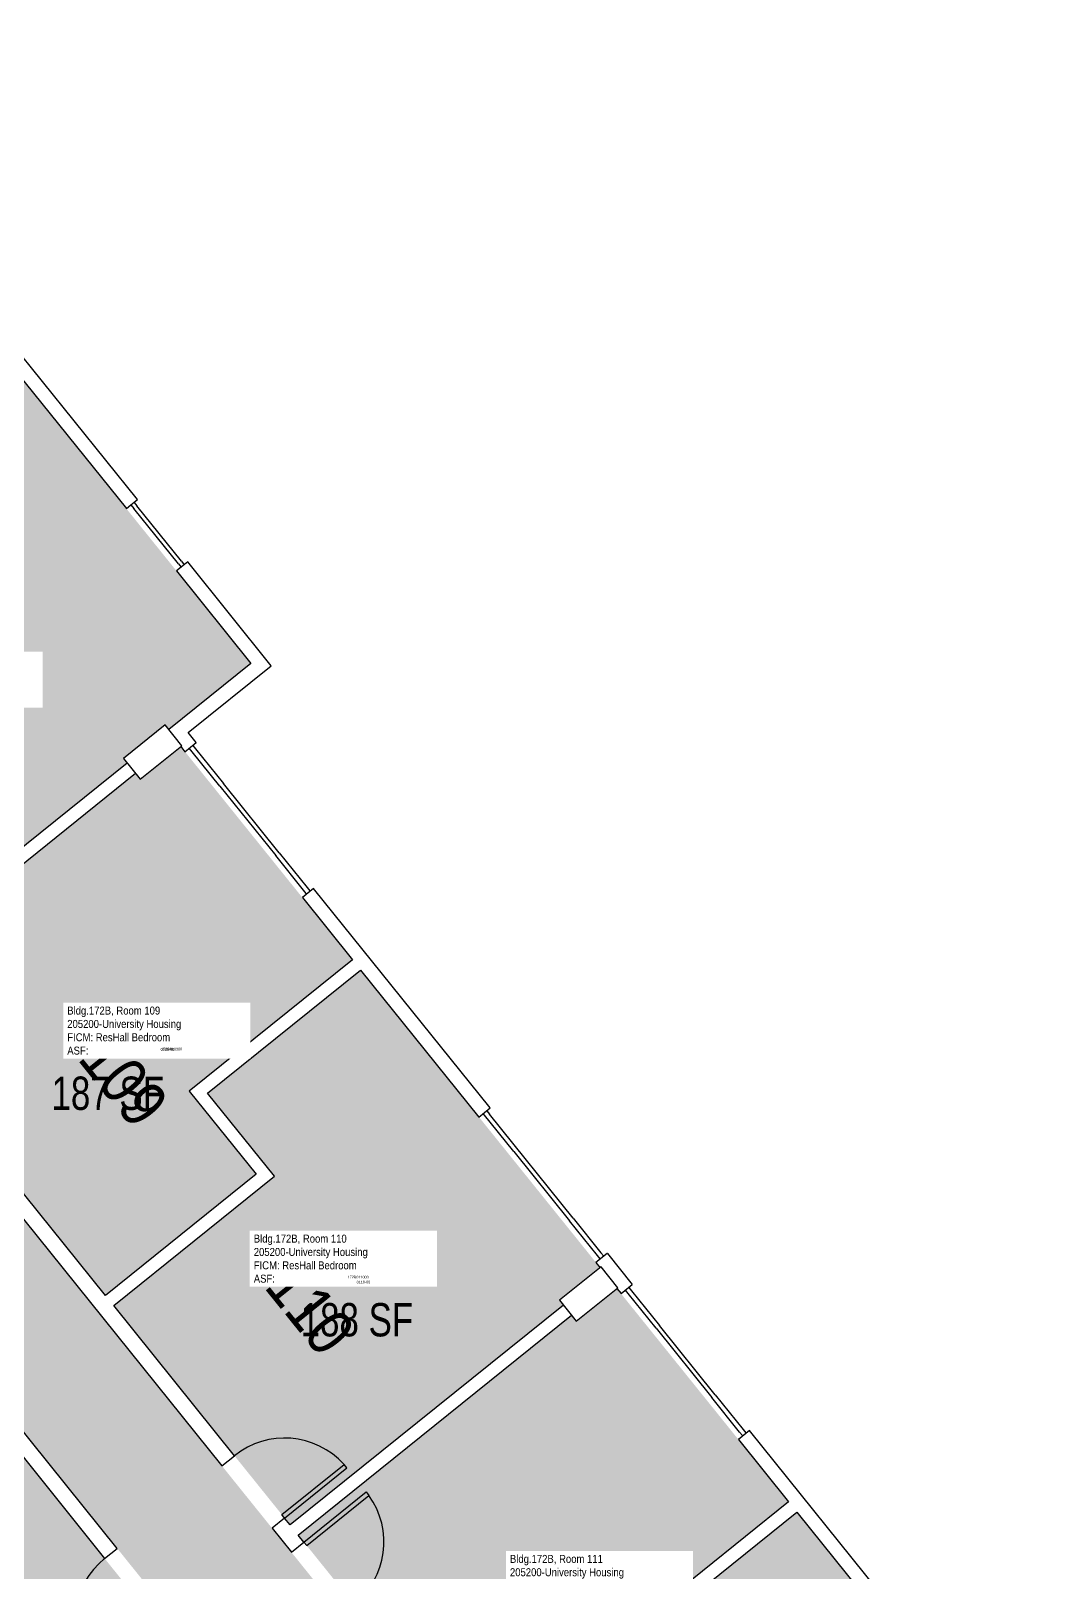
# Model space of a CAD drawing. Header units: inches. Extents: x 69233640 to 69235941, y 27660565 to 27663153.
# Drawn here: x 69234361 to 69234813, y 27662281 to 27662975 of the extents above; entities that cross this region are included whole.
import ezdxf
from ezdxf.enums import TextEntityAlignment as Align

# ---------------------------------------------------------------- set-up
doc = ezdxf.new("R2010")
doc.units = ezdxf.units.IN
doc.header["$LTSCALE"] = 100
doc.header["$MEASUREMENT"] = 0
for name, color, linetype in [('A-COLS', 5, 'CONTINUOUS'), ('A-DOOR', 2, 'CONTINUOUS'), ('A-GLAZ', 1, 'CONTINUOUS'), ('A-IDEN-RNUM', 7, 'CONTINUOUS'), ('A-IDEN-SNUM', 4, 'CONTINUOUS'), ('A-IDEN-VNUM', 4, 'CONTINUOUS'), ('A-WALL', 5, 'CONTINUOUS'), ('AREA-TEXT', 3, 'CONTINUOUS'), ('Rooms-Category-Color', 7, 'CONTINUOUS'), ('Rooms-College-Color', 7, 'CONTINUOUS'), ('Rooms-Department-Color', 7, 'CONTINUOUS'), ('Rooms-Division-Color', 7, 'CONTINUOUS'), ('Rooms-Information', 7, 'CONTINUOUS')]:
    doc.layers.add(name, color=color, linetype=linetype)
doc.styles.add('CP_AREA', font='arial.ttf', dxfattribs={"height": 15})
doc.styles.add('CP_ROOMSNUMBER', font='arial.ttf', dxfattribs={"height": 1})
doc.styles.add('CP_ROOMVNUMBER', font='arial.ttf', dxfattribs={"width": 0.85, "height": 0.075})

# ---------------------------------------------------------------- blocks, each defined once
blk = doc.blocks.new('08_Single-Flush - 08 Door_Single-Flush  3_-0_ x 7_-0_-3899613-LEVEL 1')
at = {"layer": 'A-DOOR'}
for p, q in [((16, 3.62), (16, 39.57)), ((18, 39.57), (16, 39.57)), ((18, 3.62), (18, 39.57)), ((18, 3.62), (16, 3.62))]:
    blk.add_line(p, q, dxfattribs=at)
at = {"layer": 'A-DOOR', "lineweight": 25}
blk.add_arc((18, 3.62), 36, 93.18474, 180, dxfattribs=at)
blk = doc.blocks.new('08_Single-Flush - 08 Door_Single-Flush  3_-0_ x 7_-0_-3899614-LEVEL 1')
at = {"layer": 'A-DOOR'}
for p, q in [((16, -3.62), (16, -39.57)), ((18, -3.62), (16, -3.62)), ((18, -3.62), (18, -39.57)), ((18, -39.57), (16, -39.57))]:
    blk.add_line(p, q, dxfattribs=at)
at = {"layer": 'A-DOOR', "lineweight": 25}
blk.add_arc((18, -3.62), 36, 180, 266.81526, dxfattribs=at)

msp = doc.modelspace()

# ---------------------------------------------------------------- hatches: boundary and pattern name
at = {"layer": 'Rooms-Category-Color', "true_color": 0xadadad}
msp.add_hatch(color=253, dxfattribs=at).paths.add_polyline_path([(69234280.78, 27662534.97), (69234280.19, 27662535.7), (69234275.33, 27662541.73), (69234194.15, 27662642.63), (69234081.19, 27662783.02), (69233982.88, 27662905.19), (69233926.98, 27662974.68), (69233925.11, 27662973.17), (69233880.74, 27662937.47), (69233880.23, 27662937.07), (69233890.65, 27662924.12), (69233896.13, 27662917.3), (69233936.33, 27662867.34), (69234132.35, 27662623.72), (69234230.85, 27662501.3), (69234313.5, 27662398.58), (69234427.56, 27662256.84), (69234430.67, 27662252.96), (69234457.08, 27662220.14), (69234506.09, 27662159.23), (69234555.06, 27662098.37), (69234584.92, 27662061.25), (69234627.19, 27662008.72), (69234658.19, 27661970.2), (69234658.51, 27661969.8), (69234708.44, 27661907.75), (69234755.18, 27661945.36), (69234670.03, 27662051.19), (69234586.58, 27662154.91), (69234473.42, 27662295.54), (69234390.34, 27662398.8), (69234282.81, 27662532.44)])
at = {"layer": 'Rooms-Category-Color', "true_color": 0x728ef3}
for points in [[(69234315.68, 27662797.46), (69234313.1, 27662795.39), (69234244.3, 27662740.02), (69234274, 27662703.11), (69234201.64, 27662644.89), (69234280.98, 27662546.28), (69234403.93, 27662645.2), (69234402.24, 27662647.31), (69234420.94, 27662662.35), (69234422.63, 27662660.25), (69234459.6, 27662690), (69234350.56, 27662825.52)], [(69234285.06, 27662541.21), (69234394.15, 27662405.63), (69234461.93, 27662460.17), (69234431.84, 27662497.57), (69234505.27, 27662556.65), (69234428.03, 27662652.65), (69234409.76, 27662637.96), (69234407.62, 27662640.63)], [(69234397.83, 27662401.06), (69234477.23, 27662302.38), (69234600.18, 27662401.3), (69234598.46, 27662403.45), (69234616.72, 27662418.14), (69234508.95, 27662552.08), (69234440.1, 27662496.68), (69234470.19, 27662459.28)], [(69234480.91, 27662297.8), (69234590.38, 27662161.75), (69234658.17, 27662216.29), (69234628.08, 27662253.68), (69234701.51, 27662312.77), (69234624.24, 27662408.79), (69234605.98, 27662394.1), (69234603.86, 27662396.73)], [(69234276.25, 27662144.19), (69234294.56, 27662158.92), (69234295.92, 27662157.22), (69234418.83, 27662256.12), (69234309.69, 27662391.75), (69234241.42, 27662336.82), (69234271.52, 27662299.42), (69234198.57, 27662240.73)], [(69234594.07, 27662157.17), (69234673.84, 27662058.03), (69234796.79, 27662156.96), (69234794.67, 27662159.59), (69234812.94, 27662174.28), (69234705.19, 27662308.19), (69234636.34, 27662252.79), (69234666.43, 27662215.39)]]:
    msp.add_hatch(color=171, dxfattribs=at).paths.add_polyline_path(points)
at = {"layer": 'Rooms-College-Color', "true_color": 0xadadad}
for points in [[(69234280.78, 27662534.97), (69234280.19, 27662535.7), (69234275.33, 27662541.73), (69234194.15, 27662642.63), (69234081.19, 27662783.02), (69233982.88, 27662905.19), (69233926.98, 27662974.68), (69233925.11, 27662973.17), (69233880.74, 27662937.47), (69233880.23, 27662937.07), (69233890.65, 27662924.12), (69233896.13, 27662917.3), (69233936.33, 27662867.34), (69234132.35, 27662623.72), (69234230.85, 27662501.3), (69234313.5, 27662398.58), (69234427.56, 27662256.84), (69234430.67, 27662252.96), (69234457.08, 27662220.14), (69234506.09, 27662159.23), (69234555.06, 27662098.37), (69234584.92, 27662061.25), (69234627.19, 27662008.72), (69234658.19, 27661970.2), (69234658.51, 27661969.8), (69234708.44, 27661907.75), (69234755.18, 27661945.36), (69234670.03, 27662051.19), (69234586.58, 27662154.91), (69234473.42, 27662295.54), (69234390.34, 27662398.8), (69234282.81, 27662532.44)], [(69234315.68, 27662797.46), (69234313.1, 27662795.39), (69234244.3, 27662740.02), (69234274, 27662703.11), (69234201.64, 27662644.89), (69234280.98, 27662546.28), (69234403.93, 27662645.2), (69234402.24, 27662647.31), (69234420.94, 27662662.35), (69234422.63, 27662660.25), (69234459.6, 27662690), (69234350.56, 27662825.52)], [(69234285.06, 27662541.21), (69234394.15, 27662405.63), (69234461.93, 27662460.17), (69234431.84, 27662497.57), (69234505.27, 27662556.65), (69234428.03, 27662652.65), (69234409.76, 27662637.96), (69234407.62, 27662640.63)], [(69234397.83, 27662401.06), (69234477.23, 27662302.38), (69234600.18, 27662401.3), (69234598.46, 27662403.45), (69234616.72, 27662418.14), (69234508.95, 27662552.08), (69234440.1, 27662496.68), (69234470.19, 27662459.28)], [(69234480.91, 27662297.8), (69234590.38, 27662161.75), (69234658.17, 27662216.29), (69234628.08, 27662253.68), (69234701.51, 27662312.77), (69234624.24, 27662408.79), (69234605.98, 27662394.1), (69234603.86, 27662396.73)], [(69234276.25, 27662144.19), (69234294.56, 27662158.92), (69234295.92, 27662157.22), (69234418.83, 27662256.12), (69234309.69, 27662391.75), (69234241.42, 27662336.82), (69234271.52, 27662299.42), (69234198.57, 27662240.73)], [(69234594.07, 27662157.17), (69234673.84, 27662058.03), (69234796.79, 27662156.96), (69234794.67, 27662159.59), (69234812.94, 27662174.28), (69234705.19, 27662308.19), (69234636.34, 27662252.79), (69234666.43, 27662215.39)]]:
    msp.add_hatch(color=253, dxfattribs=at).paths.add_polyline_path(points)
at = {"layer": 'Rooms-Department-Color', "true_color": 0xacacac}
msp.add_hatch(color=253, dxfattribs=at).paths.add_polyline_path([(69234280.78, 27662534.97), (69234280.19, 27662535.7), (69234275.33, 27662541.73), (69234194.15, 27662642.63), (69234081.19, 27662783.02), (69233982.88, 27662905.19), (69233926.98, 27662974.68), (69233925.11, 27662973.17), (69233880.74, 27662937.47), (69233880.23, 27662937.07), (69233890.65, 27662924.12), (69233896.13, 27662917.3), (69233936.33, 27662867.34), (69234132.35, 27662623.72), (69234230.85, 27662501.3), (69234313.5, 27662398.58), (69234427.56, 27662256.84), (69234430.67, 27662252.96), (69234457.08, 27662220.14), (69234506.09, 27662159.23), (69234555.06, 27662098.37), (69234584.92, 27662061.25), (69234627.19, 27662008.72), (69234658.19, 27661970.2), (69234658.51, 27661969.8), (69234708.44, 27661907.75), (69234755.18, 27661945.36), (69234670.03, 27662051.19), (69234586.58, 27662154.91), (69234473.42, 27662295.54), (69234390.34, 27662398.8), (69234282.81, 27662532.44)])
at = {"layer": 'Rooms-Department-Color', "true_color": 0x604aed}
for points in [[(69234315.68, 27662797.46), (69234313.1, 27662795.39), (69234244.3, 27662740.02), (69234274, 27662703.11), (69234201.64, 27662644.89), (69234280.98, 27662546.28), (69234403.93, 27662645.2), (69234402.24, 27662647.31), (69234420.94, 27662662.35), (69234422.63, 27662660.25), (69234459.6, 27662690), (69234350.56, 27662825.52)], [(69234285.06, 27662541.21), (69234394.15, 27662405.63), (69234461.93, 27662460.17), (69234431.84, 27662497.57), (69234505.27, 27662556.65), (69234428.03, 27662652.65), (69234409.76, 27662637.96), (69234407.62, 27662640.63)], [(69234397.83, 27662401.06), (69234477.23, 27662302.38), (69234600.18, 27662401.3), (69234598.46, 27662403.45), (69234616.72, 27662418.14), (69234508.95, 27662552.08), (69234440.1, 27662496.68), (69234470.19, 27662459.28)], [(69234480.91, 27662297.8), (69234590.38, 27662161.75), (69234658.17, 27662216.29), (69234628.08, 27662253.68), (69234701.51, 27662312.77), (69234624.24, 27662408.79), (69234605.98, 27662394.1), (69234603.86, 27662396.73)], [(69234276.25, 27662144.19), (69234294.56, 27662158.92), (69234295.92, 27662157.22), (69234418.83, 27662256.12), (69234309.69, 27662391.75), (69234241.42, 27662336.82), (69234271.52, 27662299.42), (69234198.57, 27662240.73)], [(69234594.07, 27662157.17), (69234673.84, 27662058.03), (69234796.79, 27662156.96), (69234794.67, 27662159.59), (69234812.94, 27662174.28), (69234705.19, 27662308.19), (69234636.34, 27662252.79), (69234666.43, 27662215.39)]]:
    msp.add_hatch(color=173, dxfattribs=at).paths.add_polyline_path(points)
at = {"layer": 'Rooms-Division-Color', "true_color": 0xadadad}
msp.add_hatch(color=253, dxfattribs=at).paths.add_polyline_path([(69234280.78, 27662534.97), (69234280.19, 27662535.7), (69234275.33, 27662541.73), (69234194.15, 27662642.63), (69234081.19, 27662783.02), (69233982.88, 27662905.19), (69233926.98, 27662974.68), (69233925.11, 27662973.17), (69233880.74, 27662937.47), (69233880.23, 27662937.07), (69233890.65, 27662924.12), (69233896.13, 27662917.3), (69233936.33, 27662867.34), (69234132.35, 27662623.72), (69234230.85, 27662501.3), (69234313.5, 27662398.58), (69234427.56, 27662256.84), (69234430.67, 27662252.96), (69234457.08, 27662220.14), (69234506.09, 27662159.23), (69234555.06, 27662098.37), (69234584.92, 27662061.25), (69234627.19, 27662008.72), (69234658.19, 27661970.2), (69234658.51, 27661969.8), (69234708.44, 27661907.75), (69234755.18, 27661945.36), (69234670.03, 27662051.19), (69234586.58, 27662154.91), (69234473.42, 27662295.54), (69234390.34, 27662398.8), (69234282.81, 27662532.44)])
at = {"layer": 'Rooms-Division-Color', "true_color": 0x604aed}
for points in [[(69234315.68, 27662797.46), (69234313.1, 27662795.39), (69234244.3, 27662740.02), (69234274, 27662703.11), (69234201.64, 27662644.89), (69234280.98, 27662546.28), (69234403.93, 27662645.2), (69234402.24, 27662647.31), (69234420.94, 27662662.35), (69234422.63, 27662660.25), (69234459.6, 27662690), (69234350.56, 27662825.52)], [(69234285.06, 27662541.21), (69234394.15, 27662405.63), (69234461.93, 27662460.17), (69234431.84, 27662497.57), (69234505.27, 27662556.65), (69234428.03, 27662652.65), (69234409.76, 27662637.96), (69234407.62, 27662640.63)], [(69234397.83, 27662401.06), (69234477.23, 27662302.38), (69234600.18, 27662401.3), (69234598.46, 27662403.45), (69234616.72, 27662418.14), (69234508.95, 27662552.08), (69234440.1, 27662496.68), (69234470.19, 27662459.28)], [(69234480.91, 27662297.8), (69234590.38, 27662161.75), (69234658.17, 27662216.29), (69234628.08, 27662253.68), (69234701.51, 27662312.77), (69234624.24, 27662408.79), (69234605.98, 27662394.1), (69234603.86, 27662396.73)], [(69234276.25, 27662144.19), (69234294.56, 27662158.92), (69234295.92, 27662157.22), (69234418.83, 27662256.12), (69234309.69, 27662391.75), (69234241.42, 27662336.82), (69234271.52, 27662299.42), (69234198.57, 27662240.73)], [(69234594.07, 27662157.17), (69234673.84, 27662058.03), (69234796.79, 27662156.96), (69234794.67, 27662159.59), (69234812.94, 27662174.28), (69234705.19, 27662308.19), (69234636.34, 27662252.79), (69234666.43, 27662215.39)]]:
    msp.add_hatch(color=173, dxfattribs=at).paths.add_polyline_path(points)

# ---------------------------------------------------------------- linework, layer by layer
at = {"layer": 'A-COLS', "lineweight": -3}
for p, q in [((69234420.94, 27662662.35), (69234402.24, 27662647.31)), ((69234428.46, 27662653), (69234420.94, 27662662.35)), ((69234402.24, 27662647.31), (69234409.76, 27662637.96)), ((69234409.76, 27662637.96), (69234428.46, 27662653)), ((69234617.16, 27662418.49), (69234598.46, 27662403.45)), ((69234624.68, 27662409.14), (69234617.16, 27662418.49)), ((69234605.98, 27662394.1), (69234624.68, 27662409.14)), ((69234598.46, 27662403.45), (69234605.98, 27662394.1))]:
    msp.add_line(p, q, dxfattribs=at)
at = {"layer": 'A-GLAZ', "lineweight": -3}
for p, q in [((69234405.61, 27662761.36), (69234406.87, 27662759.81)), ((69234426.93, 27662734.87), (69234406.87, 27662759.81)), ((69234407.03, 27662762.51), (69234408.29, 27662760.95)), ((69234428.35, 27662736.01), (69234408.29, 27662760.95)), ((69234426.93, 27662734.87), (69234428.19, 27662733.31)), ((69234428.35, 27662736.01), (69234429.61, 27662734.45)), ((69234433.11, 27662650.32), (69234431.86, 27662651.88)), ((69234445.65, 27662634.74), (69234433.11, 27662650.32)), ((69234433.41, 27662653.14), (69234434.67, 27662651.58)), ((69234434.67, 27662651.58), (69234447.21, 27662636)), ((69234445.65, 27662634.74), (69234470.72, 27662603.58)), ((69234472.28, 27662604.83), (69234447.21, 27662636)), ((69234483.26, 27662588), (69234470.72, 27662603.58)), ((69234472.28, 27662604.83), (69234484.82, 27662589.25)), ((69234484.51, 27662586.44), (69234483.26, 27662588)), ((69234484.67, 27662586.24), (69234484.51, 27662586.44)), ((69234484.82, 27662589.25), (69234486.07, 27662587.69)), ((69234565.69, 27662488.74), (69234566.94, 27662487.19)), ((69234577.92, 27662470.35), (69234564.13, 27662487.49)), ((69234604.55, 27662440.44), (69234566.94, 27662487.19)), ((69234577.92, 27662470.35), (69234603, 27662439.19)), ((69234615.53, 27662423.6), (69234603, 27662439.19)), ((69234604.55, 27662440.44), (69234617.09, 27662424.86)), ((69234616.79, 27662422.05), (69234615.53, 27662423.6)), ((69234617.09, 27662424.86), (69234618.35, 27662423.3)), ((69234629.32, 27662406.46), (69234628.07, 27662408.02)), ((69234641.86, 27662390.88), (69234629.32, 27662406.46)), ((69234629.63, 27662409.28), (69234630.88, 27662407.72)), ((69234630.88, 27662407.72), (69234643.42, 27662392.14)), ((69234641.86, 27662390.88), (69234666.94, 27662359.72)), ((69234668.5, 27662360.97), (69234643.42, 27662392.14)), ((69234679.48, 27662344.13), (69234666.94, 27662359.72)), ((69234668.5, 27662360.97), (69234681.03, 27662345.39)), ((69234680.73, 27662342.58), (69234679.48, 27662344.13)), ((69234681.03, 27662345.39), (69234682.29, 27662343.83))]:
    msp.add_line(p, q, dxfattribs=at)
at = {"layer": 'A-WALL', "lineweight": -3}
for p, q in [((69234408.59, 27662763.76), (69234351.54, 27662834.66)), ((69234350.56, 27662825.52), (69234403.53, 27662759.69)), ((69234403.53, 27662759.69), (69234405.61, 27662761.36)), ((69234405.61, 27662761.36), (69234408.59, 27662763.76)), ((69234428.19, 27662733.31), (69234426.1, 27662731.63)), ((69234426.1, 27662731.63), (69234459.6, 27662690)), ((69234431.17, 27662735.7), (69234428.19, 27662733.31)), ((69234468.74, 27662689.01), (69234431.17, 27662735.7)), ((69234459.6, 27662690), (69234422.63, 27662660.25)), ((69234431.34, 27662658.92), (69234468.74, 27662689.01)), ((69234429.91, 27662650.32), (69234434.97, 27662654.39)), ((69234433.72, 27662655.95), (69234431.34, 27662658.92)), ((69234434.97, 27662654.39), (69234433.72, 27662655.95)), ((69234434.98, 27662654.38), (69234434.56, 27662654.05)), ((69234428.03, 27662652.65), (69234429.91, 27662650.32)), ((69234434.56, 27662654.05), (69234434.56, 27662654.05)), ((69234403.93, 27662645.2), (69234280.98, 27662546.28)), ((69234284.67, 27662541.7), (69234407.62, 27662640.63)), ((69234487.79, 27662588.75), (69234482.72, 27662584.68)), ((69234567.24, 27662490), (69234487.79, 27662588.75)), ((69234482.72, 27662584.68), (69234505.27, 27662556.65)), ((69234505.27, 27662556.65), (69234431.84, 27662497.57)), ((69234440.1, 27662496.68), (69234508.95, 27662552.08)), ((69234508.95, 27662552.08), (69234562.18, 27662485.92)), ((69234394.15, 27662405.63), (69234310.13, 27662510.05)), ((69234304.48, 27662505.5), (69234446.51, 27662328.99)), ((69234431.84, 27662497.57), (69234461.93, 27662460.17)), ((69234470.19, 27662459.28), (69234440.1, 27662496.68)), ((69234562.18, 27662485.92), (69234567.24, 27662490)), ((69234399.4, 27662291.83), (69234259.49, 27662465.71)), ((69234461.93, 27662460.17), (69234394.15, 27662405.63)), ((69234397.83, 27662401.06), (69234470.19, 27662459.28)), ((69234619.9, 27662424.55), (69234614.84, 27662420.48)), ((69234614.84, 27662420.48), (69234616.72, 27662418.14)), ((69234619.96, 27662424.48), (69234619.9, 27662424.55)), ((69234619.96, 27662424.48), (69234631.12, 27662410.61)), ((69234624.24, 27662408.79), (69234626.12, 27662406.45)), ((69234626.12, 27662406.45), (69234631.19, 27662410.53)), ((69234631.19, 27662410.53), (69234631.12, 27662410.61)), ((69234452.15, 27662333.54), (69234397.83, 27662401.06)), ((69234600.18, 27662401.3), (69234477.23, 27662302.38)), ((69234309.69, 27662391.75), (69234393.75, 27662287.28)), ((69234480.91, 27662297.8), (69234603.86, 27662396.73)), ((69234684, 27662344.89), (69234678.94, 27662340.81)), ((69234763.46, 27662246.14), (69234684, 27662344.89)), ((69234678.94, 27662340.81), (69234701.51, 27662312.77)), ((69234446.51, 27662328.99), (69234452.15, 27662333.54)), ((69234701.51, 27662312.77), (69234628.08, 27662253.68)), ((69234636.34, 27662252.79), (69234705.19, 27662308.19)), ((69234705.19, 27662308.19), (69234758.4, 27662242.06)), ((69234474.72, 27662305.49), (69234469.07, 27662300.95)), ((69234469.07, 27662300.95), (69234477.77, 27662290.14)), ((69234477.23, 27662302.38), (69234474.72, 27662305.49)), ((69234477.77, 27662290.14), (69234483.42, 27662294.68)), ((69234483.42, 27662294.68), (69234480.91, 27662297.8)), ((69234393.75, 27662287.28), (69234399.4, 27662291.83))]:
    msp.add_line(p, q, dxfattribs=at)

# ---------------------------------------------------------------- block references
at = {"layer": 'A-DOOR', "lineweight": -3}
for name, p, rotation in [('08_Single-Flush - 08 Door_Single-Flush  3_-0_ x 7_-0_-3899613-LEVEL 1', (69234460.61, 27662317.24), 308.8208220825775), ('08_Single-Flush - 08 Door_Single-Flush  3_-0_ x 7_-0_-3899614-LEVEL 1', (69234491.88, 27662278.39), 128.8208220825774), ('08_Single-Flush - 08 Door_Single-Flush  3_-0_ x 7_-0_-3899614-LEVEL 1', (69234407.86, 27662275.53), 308.8208220825775)]:
    msp.add_blockref(name, p, dxfattribs=dict(at, rotation=rotation))

# ---------------------------------------------------------------- texts
at = {"layer": 'A-IDEN-RNUM', "style": 'CP_ROOMSNUMBER'}
for s, p in [('0109-00', (69234418.94, 27662515.82)), ('0110-00', (69234507.15, 27662411.07))]:
    msp.add_text(s, height=1.2, dxfattribs=at).set_placement(p)
at = {"layer": 'A-IDEN-SNUM', "lineweight": -3, "style": 'CP_ROOMSNUMBER'}
for s, p in [('172B010900', (69234419.14, 27662515.9)), ('172B011000', (69234503.08, 27662413.29))]:
    msp.add_text(s, height=1.2, dxfattribs=at).set_placement(p)
at = {"layer": 'A-IDEN-VNUM', "lineweight": -3, "style": 'CP_ROOMVNUMBER', "width": 0.85}
for s, p in [('109', (69234402.39, 27662502.42)), ('110', (69234486.33, 27662399.81))]:
    msp.add_text(s, height=21, rotation=308.82082, dxfattribs=at).set_placement(p, align=Align.MIDDLE_CENTER)
at = {"layer": 'AREA-TEXT', "lineweight": -3, "style": 'CP_AREA', "width": 0.75}
for s, p in [('187 SF', (69234395.16, 27662496.63)), ('188 SF', (69234507.27, 27662394.72))]:
    msp.add_text(s, height=15, dxfattribs=at).set_placement(p, align=Align.MIDDLE_CENTER)

# ---------------------------------------------------------------- next in the draw order: texts
at = {"layer": 'Rooms-Information', "char_height": 3.6, "width": 80.64, "attachment_point": 7, "style": 'CP_ROOMVNUMBER', "bg_fill": 3, "box_fill_scale": 1.5, "bg_fill_color": 256, "bg_fill_true_color": 13158600, "bg_fill_transparency": 0}
for s, insert in [('Bldg.172B, Room 108^M^J205200-University Housing^M^JFICM: ResHall Bedroom^M^JASF: ', (69234283.38, 27662671.87)), ('Bldg.172B, Room 109^M^J205200-University Housing^M^JFICM: ResHall Bedroom^M^JASF: ', (69234376.93, 27662513.97)), ('Bldg.172B, Room 110^M^J205200-University Housing^M^JFICM: ResHall Bedroom^M^JASF: ', (69234460.86, 27662411.36)), ('Bldg.172B, Room 111^M^J205200-University Housing^M^JFICM: ResHall Bedroom - ADA^M^JASF: ', (69234576.14, 27662267.25))]:
    msp.add_mtext(s, dxfattribs=dict(at, insert=insert))

doc.saveas('drawing.dxf')
